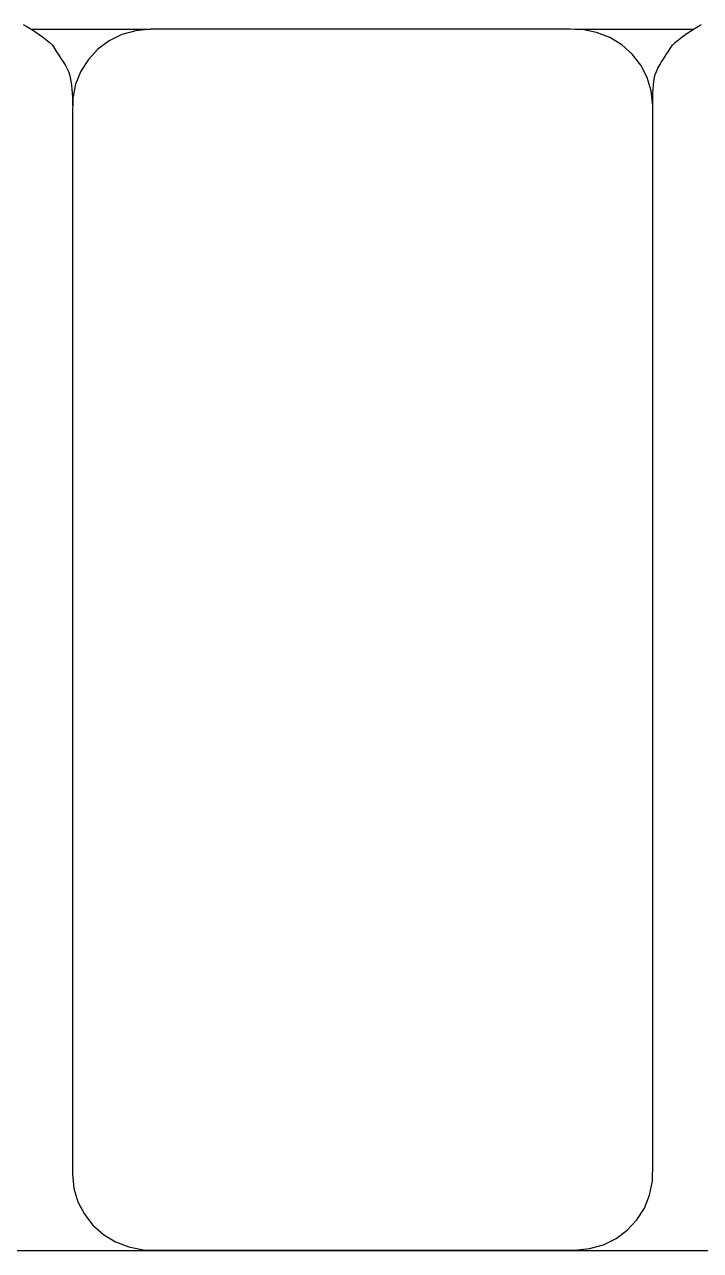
# Model space of a CAD drawing. Extents: x 1 to 47.7, y 0.2 to 35.
# Drawn here: x 30.9412 to 31.2009, y 10.9711 to 11.4419 of the extents above; entities that cross this region are included whole.
import ezdxf

# ---------------------------------------------------------------- set-up
doc = ezdxf.new("R2010")
doc.units = 0
doc.header["$MEASUREMENT"] = 0
for name, color, linetype in [('5_1___24__TARGET_LEDS___12', 7, 'CONTINUOUS'), ('6_2___8__INDEPENDENT_INPUT', 7, 'CONTINUOUS'), ('6_3___8__OPTOISO_INDEPENDE', 7, 'CONTINUOUS'), ('6_4___24__OPTOISO_INDEPEND', 7, 'CONTINUOUS'), ('6_5___8__INDEPENDENT_INPUT', 7, 'CONTINUOUS'), ('6_6___8__INDEPENDENT_INPUT', 7, 'CONTINUOUS'), ('6_7___8__OPTOISO_INDEPENDE', 7, 'CONTINUOUS'), ('6_8___8__OPTOISO_INDEPENDE', 7, 'CONTINUOUS')]:
    doc.layers.add(name, color=color, linetype=linetype)

msp = doc.modelspace()

# ---------------------------------------------------------------- linework, layer by layer
at = {"layer": '5_1___24__TARGET_LEDS___12'}
for points in [[(30.94068, 11.44187), (30.94192, 11.4412), (30.94315, 11.44049), (30.94438, 11.43974), (30.94561, 11.43893), (30.94686, 11.43806), (30.94811, 11.43713), (30.9494, 11.43614), (30.95071, 11.43508), (30.95193, 11.43392), (30.95273, 11.43267), (30.95355, 11.43141), (30.9544, 11.43014), (30.95523, 11.42887), (30.95604, 11.4276), (30.9568, 11.42634), (30.95749, 11.42508), (30.95808, 11.42384), (30.9585, 11.4227), (30.95881, 11.42147), (30.95907, 11.4201), (30.95927, 11.41862), (30.95943, 11.41706), (30.95955, 11.41546), (30.95963, 11.41385), (30.95967, 11.41229), (30.95969, 11.41079)], [(30.94414, 11.44003), (30.98969, 11.44003)], [(31.15254, 11.44003), (31.19809, 11.44003)], [(31.18253, 11.41079), (31.18254, 11.41229), (31.18256, 11.41385), (31.18261, 11.41546), (31.18269, 11.41706), (31.18281, 11.41862), (31.18298, 11.4201), (31.18321, 11.42147), (31.1835, 11.4227), (31.18392, 11.42384), (31.18452, 11.42508), (31.18521, 11.42634), (31.18596, 11.4276), (31.18677, 11.42887), (31.18761, 11.43014), (31.18845, 11.43141), (31.18928, 11.43267), (31.19007, 11.43392), (31.1913, 11.43508), (31.19261, 11.43614), (31.19389, 11.43713), (31.19515, 11.43806), (31.19639, 11.43893), (31.19762, 11.43974), (31.19885, 11.44049), (31.20008, 11.4412), (31.20132, 11.44187)], [(28.9885, 10.9711), (29.2798, 10.9711), (29.57111, 10.9711), (29.85886, 10.9711), (30.00028, 10.9711), (30.13948, 10.9711), (30.276, 10.9711), (30.40941, 10.9711), (30.53925, 10.9711), (30.66509, 10.9711), (30.78646, 10.9711), (30.90295, 10.9711), (31.01408, 10.9711), (31.11943, 10.9711), (31.21854, 10.9711), (31.31096, 10.9711), (31.39627, 10.9711), (31.4361, 10.9711), (31.47399, 10.9711), (31.50988, 10.9711), (31.54371, 10.9711), (31.57542, 10.9711), (31.60496, 10.9711)]]:
    msp.add_lwpolyline(points, dxfattribs=at)
msp.add_lwpolyline([(31.18253, 11.41079), (31.18199, 11.41635), (31.18044, 11.42156), (31.17797, 11.42631), (31.17468, 11.43052), (31.17069, 11.43408), (31.16608, 11.43689), (31.16096, 11.43886), (31.15543, 11.4399), (31.15092, 11.44003), (31.13912, 11.44003), (31.11857, 11.44003), (31.09245, 11.44003), (31.06394, 11.44003), (31.03623, 11.44003), (31.01249, 11.44003), (30.99592, 11.44003), (30.98969, 11.44003), (30.98399, 11.4395), (30.97865, 11.43799), (30.97377, 11.43558), (30.96946, 11.43238), (30.9658, 11.42849), (30.96291, 11.424), (30.96088, 11.419), (30.95982, 11.41361), (30.95969, 11.40669), (30.95969, 11.37697), (30.95969, 11.32519), (30.95969, 11.25939), (30.95969, 11.18757), (30.95969, 11.11776), (30.95969, 11.05797), (30.95969, 11.01622), (30.95969, 11.00052), (30.96023, 10.99496), (30.96178, 10.98975), (30.96426, 10.985), (30.96754, 10.98079), (30.97154, 10.97723), (30.97615, 10.97442), (30.98127, 10.97245), (30.9868, 10.97141), (30.99131, 10.97128), (31.00311, 10.97128), (31.02367, 10.97128), (31.04979, 10.97128), (31.07829, 10.97128), (31.106, 10.97128), (31.12974, 10.97128), (31.14631, 10.97128), (31.15254, 10.97128), (31.15824, 10.97181), (31.16358, 10.97332), (31.16846, 10.97573), (31.17277, 10.97893), (31.17642, 10.98282), (31.17931, 10.98731), (31.18134, 10.99231), (31.1824, 10.9977), (31.18253, 11.00461), (31.18253, 11.03434), (31.18253, 11.08611), (31.18253, 11.15192), (31.18253, 11.22373), (31.18253, 11.29354), (31.18253, 11.35333), (31.18253, 11.39509)], close=True, dxfattribs=at)
at = {"layer": '6_2___8__INDEPENDENT_INPUT'}
for points in [[(30.94068, 11.44187), (30.94192, 11.4412), (30.94315, 11.44049), (30.94438, 11.43974), (30.94561, 11.43893), (30.94686, 11.43806), (30.94811, 11.43713), (30.9494, 11.43614), (30.95071, 11.43508), (30.95193, 11.43392), (30.95273, 11.43267), (30.95355, 11.43141), (30.9544, 11.43014), (30.95523, 11.42887), (30.95604, 11.4276), (30.9568, 11.42634), (30.95749, 11.42508), (30.95808, 11.42384), (30.9585, 11.4227), (30.95881, 11.42147), (30.95907, 11.4201), (30.95927, 11.41862), (30.95943, 11.41706), (30.95955, 11.41546), (30.95963, 11.41385), (30.95967, 11.41229), (30.95969, 11.41079)], [(30.94414, 11.44003), (30.98969, 11.44003)], [(31.15254, 11.44003), (31.19809, 11.44003)], [(31.18253, 11.41079), (31.18254, 11.41229), (31.18256, 11.41385), (31.18261, 11.41546), (31.18269, 11.41706), (31.18281, 11.41862), (31.18298, 11.4201), (31.18321, 11.42147), (31.1835, 11.4227), (31.18392, 11.42384), (31.18452, 11.42508), (31.18521, 11.42634), (31.18596, 11.4276), (31.18677, 11.42887), (31.18761, 11.43014), (31.18845, 11.43141), (31.18928, 11.43267), (31.19007, 11.43392), (31.1913, 11.43508), (31.19261, 11.43614), (31.19389, 11.43713), (31.19515, 11.43806), (31.19639, 11.43893), (31.19762, 11.43974), (31.19885, 11.44049), (31.20008, 11.4412), (31.20132, 11.44187)], [(28.9885, 10.9711), (29.2798, 10.9711), (29.57111, 10.9711), (29.85886, 10.9711), (30.00028, 10.9711), (30.13948, 10.9711), (30.276, 10.9711), (30.40941, 10.9711), (30.53925, 10.9711), (30.66509, 10.9711), (30.78646, 10.9711), (30.90295, 10.9711), (31.01408, 10.9711), (31.11943, 10.9711), (31.21854, 10.9711), (31.31096, 10.9711), (31.39627, 10.9711), (31.4361, 10.9711), (31.47399, 10.9711), (31.50988, 10.9711), (31.54371, 10.9711), (31.57542, 10.9711), (31.60496, 10.9711)]]:
    msp.add_lwpolyline(points, dxfattribs=at)
msp.add_lwpolyline([(31.18253, 11.41079), (31.18199, 11.41635), (31.18044, 11.42156), (31.17797, 11.42631), (31.17468, 11.43052), (31.17069, 11.43408), (31.16608, 11.43689), (31.16096, 11.43886), (31.15543, 11.4399), (31.15092, 11.44003), (31.13912, 11.44003), (31.11857, 11.44003), (31.09245, 11.44003), (31.06394, 11.44003), (31.03623, 11.44003), (31.01249, 11.44003), (30.99592, 11.44003), (30.98969, 11.44003), (30.98399, 11.4395), (30.97865, 11.43799), (30.97377, 11.43558), (30.96946, 11.43238), (30.9658, 11.42849), (30.96291, 11.424), (30.96088, 11.419), (30.95982, 11.41361), (30.95969, 11.40669), (30.95969, 11.37697), (30.95969, 11.32519), (30.95969, 11.25939), (30.95969, 11.18757), (30.95969, 11.11776), (30.95969, 11.05797), (30.95969, 11.01622), (30.95969, 11.00052), (30.96023, 10.99496), (30.96178, 10.98975), (30.96426, 10.985), (30.96754, 10.98079), (30.97154, 10.97723), (30.97615, 10.97442), (30.98127, 10.97245), (30.9868, 10.97141), (30.99131, 10.97128), (31.00311, 10.97128), (31.02367, 10.97128), (31.04979, 10.97128), (31.07829, 10.97128), (31.106, 10.97128), (31.12974, 10.97128), (31.14631, 10.97128), (31.15254, 10.97128), (31.15824, 10.97181), (31.16358, 10.97332), (31.16846, 10.97573), (31.17277, 10.97893), (31.17642, 10.98282), (31.17931, 10.98731), (31.18134, 10.99231), (31.1824, 10.9977), (31.18253, 11.00461), (31.18253, 11.03434), (31.18253, 11.08611), (31.18253, 11.15192), (31.18253, 11.22373), (31.18253, 11.29354), (31.18253, 11.35333), (31.18253, 11.39509)], close=True, dxfattribs=at)
at = {"layer": '6_3___8__OPTOISO_INDEPENDE'}
for points in [[(30.94068, 11.44187), (30.94192, 11.4412), (30.94315, 11.44049), (30.94438, 11.43974), (30.94561, 11.43893), (30.94686, 11.43806), (30.94811, 11.43713), (30.9494, 11.43614), (30.95071, 11.43508), (30.95193, 11.43392), (30.95273, 11.43267), (30.95355, 11.43141), (30.9544, 11.43014), (30.95523, 11.42887), (30.95604, 11.4276), (30.9568, 11.42634), (30.95749, 11.42508), (30.95808, 11.42384), (30.9585, 11.4227), (30.95881, 11.42147), (30.95907, 11.4201), (30.95927, 11.41862), (30.95943, 11.41706), (30.95955, 11.41546), (30.95963, 11.41385), (30.95967, 11.41229), (30.95969, 11.41079)], [(30.94414, 11.44003), (30.98969, 11.44003)], [(31.15254, 11.44003), (31.19809, 11.44003)], [(31.18253, 11.41079), (31.18254, 11.41229), (31.18256, 11.41385), (31.18261, 11.41546), (31.18269, 11.41706), (31.18281, 11.41862), (31.18298, 11.4201), (31.18321, 11.42147), (31.1835, 11.4227), (31.18392, 11.42384), (31.18452, 11.42508), (31.18521, 11.42634), (31.18596, 11.4276), (31.18677, 11.42887), (31.18761, 11.43014), (31.18845, 11.43141), (31.18928, 11.43267), (31.19007, 11.43392), (31.1913, 11.43508), (31.19261, 11.43614), (31.19389, 11.43713), (31.19515, 11.43806), (31.19639, 11.43893), (31.19762, 11.43974), (31.19885, 11.44049), (31.20008, 11.4412), (31.20132, 11.44187)], [(28.9885, 10.9711), (29.2798, 10.9711), (29.57111, 10.9711), (29.85886, 10.9711), (30.00028, 10.9711), (30.13948, 10.9711), (30.276, 10.9711), (30.40941, 10.9711), (30.53925, 10.9711), (30.66509, 10.9711), (30.78646, 10.9711), (30.90295, 10.9711), (31.01408, 10.9711), (31.11943, 10.9711), (31.21854, 10.9711), (31.31096, 10.9711), (31.39627, 10.9711), (31.4361, 10.9711), (31.47399, 10.9711), (31.50988, 10.9711), (31.54371, 10.9711), (31.57542, 10.9711), (31.60496, 10.9711)]]:
    msp.add_lwpolyline(points, dxfattribs=at)
msp.add_lwpolyline([(31.18253, 11.41079), (31.18199, 11.41635), (31.18044, 11.42156), (31.17797, 11.42631), (31.17468, 11.43052), (31.17069, 11.43408), (31.16608, 11.43689), (31.16096, 11.43886), (31.15543, 11.4399), (31.15092, 11.44003), (31.13912, 11.44003), (31.11857, 11.44003), (31.09245, 11.44003), (31.06394, 11.44003), (31.03623, 11.44003), (31.01249, 11.44003), (30.99592, 11.44003), (30.98969, 11.44003), (30.98399, 11.4395), (30.97865, 11.43799), (30.97377, 11.43558), (30.96946, 11.43238), (30.9658, 11.42849), (30.96291, 11.424), (30.96088, 11.419), (30.95982, 11.41361), (30.95969, 11.40669), (30.95969, 11.37697), (30.95969, 11.32519), (30.95969, 11.25939), (30.95969, 11.18757), (30.95969, 11.11776), (30.95969, 11.05797), (30.95969, 11.01622), (30.95969, 11.00052), (30.96023, 10.99496), (30.96178, 10.98975), (30.96426, 10.985), (30.96754, 10.98079), (30.97154, 10.97723), (30.97615, 10.97442), (30.98127, 10.97245), (30.9868, 10.97141), (30.99131, 10.97128), (31.00311, 10.97128), (31.02367, 10.97128), (31.04979, 10.97128), (31.07829, 10.97128), (31.106, 10.97128), (31.12974, 10.97128), (31.14631, 10.97128), (31.15254, 10.97128), (31.15824, 10.97181), (31.16358, 10.97332), (31.16846, 10.97573), (31.17277, 10.97893), (31.17642, 10.98282), (31.17931, 10.98731), (31.18134, 10.99231), (31.1824, 10.9977), (31.18253, 11.00461), (31.18253, 11.03434), (31.18253, 11.08611), (31.18253, 11.15192), (31.18253, 11.22373), (31.18253, 11.29354), (31.18253, 11.35333), (31.18253, 11.39509)], close=True, dxfattribs=at)
at = {"layer": '6_4___24__OPTOISO_INDEPEND'}
for points in [[(30.94068, 11.44187), (30.94192, 11.4412), (30.94315, 11.44049), (30.94438, 11.43974), (30.94561, 11.43893), (30.94686, 11.43806), (30.94811, 11.43713), (30.9494, 11.43614), (30.95071, 11.43508), (30.95193, 11.43392), (30.95273, 11.43267), (30.95355, 11.43141), (30.9544, 11.43014), (30.95523, 11.42887), (30.95604, 11.4276), (30.9568, 11.42634), (30.95749, 11.42508), (30.95808, 11.42384), (30.9585, 11.4227), (30.95881, 11.42147), (30.95907, 11.4201), (30.95927, 11.41862), (30.95943, 11.41706), (30.95955, 11.41546), (30.95963, 11.41385), (30.95967, 11.41229), (30.95969, 11.41079)], [(30.94414, 11.44003), (30.98969, 11.44003)], [(31.15254, 11.44003), (31.19809, 11.44003)], [(31.18253, 11.41079), (31.18254, 11.41229), (31.18256, 11.41385), (31.18261, 11.41546), (31.18269, 11.41706), (31.18281, 11.41862), (31.18298, 11.4201), (31.18321, 11.42147), (31.1835, 11.4227), (31.18392, 11.42384), (31.18452, 11.42508), (31.18521, 11.42634), (31.18596, 11.4276), (31.18677, 11.42887), (31.18761, 11.43014), (31.18845, 11.43141), (31.18928, 11.43267), (31.19007, 11.43392), (31.1913, 11.43508), (31.19261, 11.43614), (31.19389, 11.43713), (31.19515, 11.43806), (31.19639, 11.43893), (31.19762, 11.43974), (31.19885, 11.44049), (31.20008, 11.4412), (31.20132, 11.44187)], [(28.9885, 10.9711), (29.2798, 10.9711), (29.57111, 10.9711), (29.85886, 10.9711), (30.00028, 10.9711), (30.13948, 10.9711), (30.276, 10.9711), (30.40941, 10.9711), (30.53925, 10.9711), (30.66509, 10.9711), (30.78646, 10.9711), (30.90295, 10.9711), (31.01408, 10.9711), (31.11943, 10.9711), (31.21854, 10.9711), (31.31096, 10.9711), (31.39627, 10.9711), (31.4361, 10.9711), (31.47399, 10.9711), (31.50988, 10.9711), (31.54371, 10.9711), (31.57542, 10.9711), (31.60496, 10.9711)]]:
    msp.add_lwpolyline(points, dxfattribs=at)
msp.add_lwpolyline([(31.18253, 11.41079), (31.18199, 11.41635), (31.18044, 11.42156), (31.17797, 11.42631), (31.17468, 11.43052), (31.17069, 11.43408), (31.16608, 11.43689), (31.16096, 11.43886), (31.15543, 11.4399), (31.15092, 11.44003), (31.13912, 11.44003), (31.11857, 11.44003), (31.09245, 11.44003), (31.06394, 11.44003), (31.03623, 11.44003), (31.01249, 11.44003), (30.99592, 11.44003), (30.98969, 11.44003), (30.98399, 11.4395), (30.97865, 11.43799), (30.97377, 11.43558), (30.96946, 11.43238), (30.9658, 11.42849), (30.96291, 11.424), (30.96088, 11.419), (30.95982, 11.41361), (30.95969, 11.40669), (30.95969, 11.37697), (30.95969, 11.32519), (30.95969, 11.25939), (30.95969, 11.18757), (30.95969, 11.11776), (30.95969, 11.05797), (30.95969, 11.01622), (30.95969, 11.00052), (30.96023, 10.99496), (30.96178, 10.98975), (30.96426, 10.985), (30.96754, 10.98079), (30.97154, 10.97723), (30.97615, 10.97442), (30.98127, 10.97245), (30.9868, 10.97141), (30.99131, 10.97128), (31.00311, 10.97128), (31.02367, 10.97128), (31.04979, 10.97128), (31.07829, 10.97128), (31.106, 10.97128), (31.12974, 10.97128), (31.14631, 10.97128), (31.15254, 10.97128), (31.15824, 10.97181), (31.16358, 10.97332), (31.16846, 10.97573), (31.17277, 10.97893), (31.17642, 10.98282), (31.17931, 10.98731), (31.18134, 10.99231), (31.1824, 10.9977), (31.18253, 11.00461), (31.18253, 11.03434), (31.18253, 11.08611), (31.18253, 11.15192), (31.18253, 11.22373), (31.18253, 11.29354), (31.18253, 11.35333), (31.18253, 11.39509)], close=True, dxfattribs=at)
at = {"layer": '6_5___8__INDEPENDENT_INPUT'}
for points in [[(30.94068, 11.44187), (30.94192, 11.4412), (30.94315, 11.44049), (30.94438, 11.43974), (30.94561, 11.43893), (30.94686, 11.43806), (30.94811, 11.43713), (30.9494, 11.43614), (30.95071, 11.43508), (30.95193, 11.43392), (30.95273, 11.43267), (30.95355, 11.43141), (30.9544, 11.43014), (30.95523, 11.42887), (30.95604, 11.4276), (30.9568, 11.42634), (30.95749, 11.42508), (30.95808, 11.42384), (30.9585, 11.4227), (30.95881, 11.42147), (30.95907, 11.4201), (30.95927, 11.41862), (30.95943, 11.41706), (30.95955, 11.41546), (30.95963, 11.41385), (30.95967, 11.41229), (30.95969, 11.41079)], [(30.94414, 11.44003), (30.98969, 11.44003)], [(31.15254, 11.44003), (31.19809, 11.44003)], [(31.18253, 11.41079), (31.18254, 11.41229), (31.18256, 11.41385), (31.18261, 11.41546), (31.18269, 11.41706), (31.18281, 11.41862), (31.18298, 11.4201), (31.18321, 11.42147), (31.1835, 11.4227), (31.18392, 11.42384), (31.18452, 11.42508), (31.18521, 11.42634), (31.18596, 11.4276), (31.18677, 11.42887), (31.18761, 11.43014), (31.18845, 11.43141), (31.18928, 11.43267), (31.19007, 11.43392), (31.1913, 11.43508), (31.19261, 11.43614), (31.19389, 11.43713), (31.19515, 11.43806), (31.19639, 11.43893), (31.19762, 11.43974), (31.19885, 11.44049), (31.20008, 11.4412), (31.20132, 11.44187)], [(28.9885, 10.9711), (29.2798, 10.9711), (29.57111, 10.9711), (29.85886, 10.9711), (30.00028, 10.9711), (30.13948, 10.9711), (30.276, 10.9711), (30.40941, 10.9711), (30.53925, 10.9711), (30.66509, 10.9711), (30.78646, 10.9711), (30.90295, 10.9711), (31.01408, 10.9711), (31.11943, 10.9711), (31.21854, 10.9711), (31.31096, 10.9711), (31.39627, 10.9711), (31.4361, 10.9711), (31.47399, 10.9711), (31.50988, 10.9711), (31.54371, 10.9711), (31.57542, 10.9711), (31.60496, 10.9711)]]:
    msp.add_lwpolyline(points, dxfattribs=at)
msp.add_lwpolyline([(31.18253, 11.41079), (31.18199, 11.41635), (31.18044, 11.42156), (31.17797, 11.42631), (31.17468, 11.43052), (31.17069, 11.43408), (31.16608, 11.43689), (31.16096, 11.43886), (31.15543, 11.4399), (31.15092, 11.44003), (31.13912, 11.44003), (31.11857, 11.44003), (31.09245, 11.44003), (31.06394, 11.44003), (31.03623, 11.44003), (31.01249, 11.44003), (30.99592, 11.44003), (30.98969, 11.44003), (30.98399, 11.4395), (30.97865, 11.43799), (30.97377, 11.43558), (30.96946, 11.43238), (30.9658, 11.42849), (30.96291, 11.424), (30.96088, 11.419), (30.95982, 11.41361), (30.95969, 11.40669), (30.95969, 11.37697), (30.95969, 11.32519), (30.95969, 11.25939), (30.95969, 11.18757), (30.95969, 11.11776), (30.95969, 11.05797), (30.95969, 11.01622), (30.95969, 11.00052), (30.96023, 10.99496), (30.96178, 10.98975), (30.96426, 10.985), (30.96754, 10.98079), (30.97154, 10.97723), (30.97615, 10.97442), (30.98127, 10.97245), (30.9868, 10.97141), (30.99131, 10.97128), (31.00311, 10.97128), (31.02367, 10.97128), (31.04979, 10.97128), (31.07829, 10.97128), (31.106, 10.97128), (31.12974, 10.97128), (31.14631, 10.97128), (31.15254, 10.97128), (31.15824, 10.97181), (31.16358, 10.97332), (31.16846, 10.97573), (31.17277, 10.97893), (31.17642, 10.98282), (31.17931, 10.98731), (31.18134, 10.99231), (31.1824, 10.9977), (31.18253, 11.00461), (31.18253, 11.03434), (31.18253, 11.08611), (31.18253, 11.15192), (31.18253, 11.22373), (31.18253, 11.29354), (31.18253, 11.35333), (31.18253, 11.39509)], close=True, dxfattribs=at)
at = {"layer": '6_6___8__INDEPENDENT_INPUT'}
for points in [[(30.94068, 11.44187), (30.94192, 11.4412), (30.94315, 11.44049), (30.94438, 11.43974), (30.94561, 11.43893), (30.94686, 11.43806), (30.94811, 11.43713), (30.9494, 11.43614), (30.95071, 11.43508), (30.95193, 11.43392), (30.95273, 11.43267), (30.95355, 11.43141), (30.9544, 11.43014), (30.95523, 11.42887), (30.95604, 11.4276), (30.9568, 11.42634), (30.95749, 11.42508), (30.95808, 11.42384), (30.9585, 11.4227), (30.95881, 11.42147), (30.95907, 11.4201), (30.95927, 11.41862), (30.95943, 11.41706), (30.95955, 11.41546), (30.95963, 11.41385), (30.95967, 11.41229), (30.95969, 11.41079)], [(30.94414, 11.44003), (30.98969, 11.44003)], [(31.15254, 11.44003), (31.19809, 11.44003)], [(31.18253, 11.41079), (31.18254, 11.41229), (31.18256, 11.41385), (31.18261, 11.41546), (31.18269, 11.41706), (31.18281, 11.41862), (31.18298, 11.4201), (31.18321, 11.42147), (31.1835, 11.4227), (31.18392, 11.42384), (31.18452, 11.42508), (31.18521, 11.42634), (31.18596, 11.4276), (31.18677, 11.42887), (31.18761, 11.43014), (31.18845, 11.43141), (31.18928, 11.43267), (31.19007, 11.43392), (31.1913, 11.43508), (31.19261, 11.43614), (31.19389, 11.43713), (31.19515, 11.43806), (31.19639, 11.43893), (31.19762, 11.43974), (31.19885, 11.44049), (31.20008, 11.4412), (31.20132, 11.44187)], [(28.9885, 10.9711), (29.2798, 10.9711), (29.57111, 10.9711), (29.85886, 10.9711), (30.00028, 10.9711), (30.13948, 10.9711), (30.276, 10.9711), (30.40941, 10.9711), (30.53925, 10.9711), (30.66509, 10.9711), (30.78646, 10.9711), (30.90295, 10.9711), (31.01408, 10.9711), (31.11943, 10.9711), (31.21854, 10.9711), (31.31096, 10.9711), (31.39627, 10.9711), (31.4361, 10.9711), (31.47399, 10.9711), (31.50988, 10.9711), (31.54371, 10.9711), (31.57542, 10.9711), (31.60496, 10.9711)]]:
    msp.add_lwpolyline(points, dxfattribs=at)
msp.add_lwpolyline([(31.18253, 11.41079), (31.18199, 11.41635), (31.18044, 11.42156), (31.17797, 11.42631), (31.17468, 11.43052), (31.17069, 11.43408), (31.16608, 11.43689), (31.16096, 11.43886), (31.15543, 11.4399), (31.15092, 11.44003), (31.13912, 11.44003), (31.11857, 11.44003), (31.09245, 11.44003), (31.06394, 11.44003), (31.03623, 11.44003), (31.01249, 11.44003), (30.99592, 11.44003), (30.98969, 11.44003), (30.98399, 11.4395), (30.97865, 11.43799), (30.97377, 11.43558), (30.96946, 11.43238), (30.9658, 11.42849), (30.96291, 11.424), (30.96088, 11.419), (30.95982, 11.41361), (30.95969, 11.40669), (30.95969, 11.37697), (30.95969, 11.32519), (30.95969, 11.25939), (30.95969, 11.18757), (30.95969, 11.11776), (30.95969, 11.05797), (30.95969, 11.01622), (30.95969, 11.00052), (30.96023, 10.99496), (30.96178, 10.98975), (30.96426, 10.985), (30.96754, 10.98079), (30.97154, 10.97723), (30.97615, 10.97442), (30.98127, 10.97245), (30.9868, 10.97141), (30.99131, 10.97128), (31.00311, 10.97128), (31.02367, 10.97128), (31.04979, 10.97128), (31.07829, 10.97128), (31.106, 10.97128), (31.12974, 10.97128), (31.14631, 10.97128), (31.15254, 10.97128), (31.15824, 10.97181), (31.16358, 10.97332), (31.16846, 10.97573), (31.17277, 10.97893), (31.17642, 10.98282), (31.17931, 10.98731), (31.18134, 10.99231), (31.1824, 10.9977), (31.18253, 11.00461), (31.18253, 11.03434), (31.18253, 11.08611), (31.18253, 11.15192), (31.18253, 11.22373), (31.18253, 11.29354), (31.18253, 11.35333), (31.18253, 11.39509)], close=True, dxfattribs=at)
at = {"layer": '6_7___8__OPTOISO_INDEPENDE'}
for points in [[(30.94068, 11.44187), (30.94192, 11.4412), (30.94315, 11.44049), (30.94438, 11.43974), (30.94561, 11.43893), (30.94686, 11.43806), (30.94811, 11.43713), (30.9494, 11.43614), (30.95071, 11.43508), (30.95193, 11.43392), (30.95273, 11.43267), (30.95355, 11.43141), (30.9544, 11.43014), (30.95523, 11.42887), (30.95604, 11.4276), (30.9568, 11.42634), (30.95749, 11.42508), (30.95808, 11.42384), (30.9585, 11.4227), (30.95881, 11.42147), (30.95907, 11.4201), (30.95927, 11.41862), (30.95943, 11.41706), (30.95955, 11.41546), (30.95963, 11.41385), (30.95967, 11.41229), (30.95969, 11.41079)], [(30.94414, 11.44003), (30.98969, 11.44003)], [(31.15254, 11.44003), (31.19809, 11.44003)], [(31.18253, 11.41079), (31.18254, 11.41229), (31.18256, 11.41385), (31.18261, 11.41546), (31.18269, 11.41706), (31.18281, 11.41862), (31.18298, 11.4201), (31.18321, 11.42147), (31.1835, 11.4227), (31.18392, 11.42384), (31.18452, 11.42508), (31.18521, 11.42634), (31.18596, 11.4276), (31.18677, 11.42887), (31.18761, 11.43014), (31.18845, 11.43141), (31.18928, 11.43267), (31.19007, 11.43392), (31.1913, 11.43508), (31.19261, 11.43614), (31.19389, 11.43713), (31.19515, 11.43806), (31.19639, 11.43893), (31.19762, 11.43974), (31.19885, 11.44049), (31.20008, 11.4412), (31.20132, 11.44187)], [(28.9885, 10.9711), (29.2798, 10.9711), (29.57111, 10.9711), (29.85886, 10.9711), (30.00028, 10.9711), (30.13948, 10.9711), (30.276, 10.9711), (30.40941, 10.9711), (30.53925, 10.9711), (30.66509, 10.9711), (30.78646, 10.9711), (30.90295, 10.9711), (31.01408, 10.9711), (31.11943, 10.9711), (31.21854, 10.9711), (31.31096, 10.9711), (31.39627, 10.9711), (31.4361, 10.9711), (31.47399, 10.9711), (31.50988, 10.9711), (31.54371, 10.9711), (31.57542, 10.9711), (31.60496, 10.9711)]]:
    msp.add_lwpolyline(points, dxfattribs=at)
msp.add_lwpolyline([(31.18253, 11.41079), (31.18199, 11.41635), (31.18044, 11.42156), (31.17797, 11.42631), (31.17468, 11.43052), (31.17069, 11.43408), (31.16608, 11.43689), (31.16096, 11.43886), (31.15543, 11.4399), (31.15092, 11.44003), (31.13912, 11.44003), (31.11857, 11.44003), (31.09245, 11.44003), (31.06394, 11.44003), (31.03623, 11.44003), (31.01249, 11.44003), (30.99592, 11.44003), (30.98969, 11.44003), (30.98399, 11.4395), (30.97865, 11.43799), (30.97377, 11.43558), (30.96946, 11.43238), (30.9658, 11.42849), (30.96291, 11.424), (30.96088, 11.419), (30.95982, 11.41361), (30.95969, 11.40669), (30.95969, 11.37697), (30.95969, 11.32519), (30.95969, 11.25939), (30.95969, 11.18757), (30.95969, 11.11776), (30.95969, 11.05797), (30.95969, 11.01622), (30.95969, 11.00052), (30.96023, 10.99496), (30.96178, 10.98975), (30.96426, 10.985), (30.96754, 10.98079), (30.97154, 10.97723), (30.97615, 10.97442), (30.98127, 10.97245), (30.9868, 10.97141), (30.99131, 10.97128), (31.00311, 10.97128), (31.02367, 10.97128), (31.04979, 10.97128), (31.07829, 10.97128), (31.106, 10.97128), (31.12974, 10.97128), (31.14631, 10.97128), (31.15254, 10.97128), (31.15824, 10.97181), (31.16358, 10.97332), (31.16846, 10.97573), (31.17277, 10.97893), (31.17642, 10.98282), (31.17931, 10.98731), (31.18134, 10.99231), (31.1824, 10.9977), (31.18253, 11.00461), (31.18253, 11.03434), (31.18253, 11.08611), (31.18253, 11.15192), (31.18253, 11.22373), (31.18253, 11.29354), (31.18253, 11.35333), (31.18253, 11.39509)], close=True, dxfattribs=at)
at = {"layer": '6_8___8__OPTOISO_INDEPENDE'}
for points in [[(30.94068, 11.44187), (30.94192, 11.4412), (30.94315, 11.44049), (30.94438, 11.43974), (30.94561, 11.43893), (30.94686, 11.43806), (30.94811, 11.43713), (30.9494, 11.43614), (30.95071, 11.43508), (30.95193, 11.43392), (30.95273, 11.43267), (30.95355, 11.43141), (30.9544, 11.43014), (30.95523, 11.42887), (30.95604, 11.4276), (30.9568, 11.42634), (30.95749, 11.42508), (30.95808, 11.42384), (30.9585, 11.4227), (30.95881, 11.42147), (30.95907, 11.4201), (30.95927, 11.41862), (30.95943, 11.41706), (30.95955, 11.41546), (30.95963, 11.41385), (30.95967, 11.41229), (30.95969, 11.41079)], [(30.94414, 11.44003), (30.98969, 11.44003)], [(31.15254, 11.44003), (31.19809, 11.44003)], [(31.18253, 11.41079), (31.18254, 11.41229), (31.18256, 11.41385), (31.18261, 11.41546), (31.18269, 11.41706), (31.18281, 11.41862), (31.18298, 11.4201), (31.18321, 11.42147), (31.1835, 11.4227), (31.18392, 11.42384), (31.18452, 11.42508), (31.18521, 11.42634), (31.18596, 11.4276), (31.18677, 11.42887), (31.18761, 11.43014), (31.18845, 11.43141), (31.18928, 11.43267), (31.19007, 11.43392), (31.1913, 11.43508), (31.19261, 11.43614), (31.19389, 11.43713), (31.19515, 11.43806), (31.19639, 11.43893), (31.19762, 11.43974), (31.19885, 11.44049), (31.20008, 11.4412), (31.20132, 11.44187)], [(28.9885, 10.9711), (29.2798, 10.9711), (29.57111, 10.9711), (29.85886, 10.9711), (30.00028, 10.9711), (30.13948, 10.9711), (30.276, 10.9711), (30.40941, 10.9711), (30.53925, 10.9711), (30.66509, 10.9711), (30.78646, 10.9711), (30.90295, 10.9711), (31.01408, 10.9711), (31.11943, 10.9711), (31.21854, 10.9711), (31.31096, 10.9711), (31.39627, 10.9711), (31.4361, 10.9711), (31.47399, 10.9711), (31.50988, 10.9711), (31.54371, 10.9711), (31.57542, 10.9711), (31.60496, 10.9711)]]:
    msp.add_lwpolyline(points, dxfattribs=at)
msp.add_lwpolyline([(31.18253, 11.41079), (31.18199, 11.41635), (31.18044, 11.42156), (31.17797, 11.42631), (31.17468, 11.43052), (31.17069, 11.43408), (31.16608, 11.43689), (31.16096, 11.43886), (31.15543, 11.4399), (31.15092, 11.44003), (31.13912, 11.44003), (31.11857, 11.44003), (31.09245, 11.44003), (31.06394, 11.44003), (31.03623, 11.44003), (31.01249, 11.44003), (30.99592, 11.44003), (30.98969, 11.44003), (30.98399, 11.4395), (30.97865, 11.43799), (30.97377, 11.43558), (30.96946, 11.43238), (30.9658, 11.42849), (30.96291, 11.424), (30.96088, 11.419), (30.95982, 11.41361), (30.95969, 11.40669), (30.95969, 11.37697), (30.95969, 11.32519), (30.95969, 11.25939), (30.95969, 11.18757), (30.95969, 11.11776), (30.95969, 11.05797), (30.95969, 11.01622), (30.95969, 11.00052), (30.96023, 10.99496), (30.96178, 10.98975), (30.96426, 10.985), (30.96754, 10.98079), (30.97154, 10.97723), (30.97615, 10.97442), (30.98127, 10.97245), (30.9868, 10.97141), (30.99131, 10.97128), (31.00311, 10.97128), (31.02367, 10.97128), (31.04979, 10.97128), (31.07829, 10.97128), (31.106, 10.97128), (31.12974, 10.97128), (31.14631, 10.97128), (31.15254, 10.97128), (31.15824, 10.97181), (31.16358, 10.97332), (31.16846, 10.97573), (31.17277, 10.97893), (31.17642, 10.98282), (31.17931, 10.98731), (31.18134, 10.99231), (31.1824, 10.9977), (31.18253, 11.00461), (31.18253, 11.03434), (31.18253, 11.08611), (31.18253, 11.15192), (31.18253, 11.22373), (31.18253, 11.29354), (31.18253, 11.35333), (31.18253, 11.39509)], close=True, dxfattribs=at)

doc.saveas('drawing.dxf')
